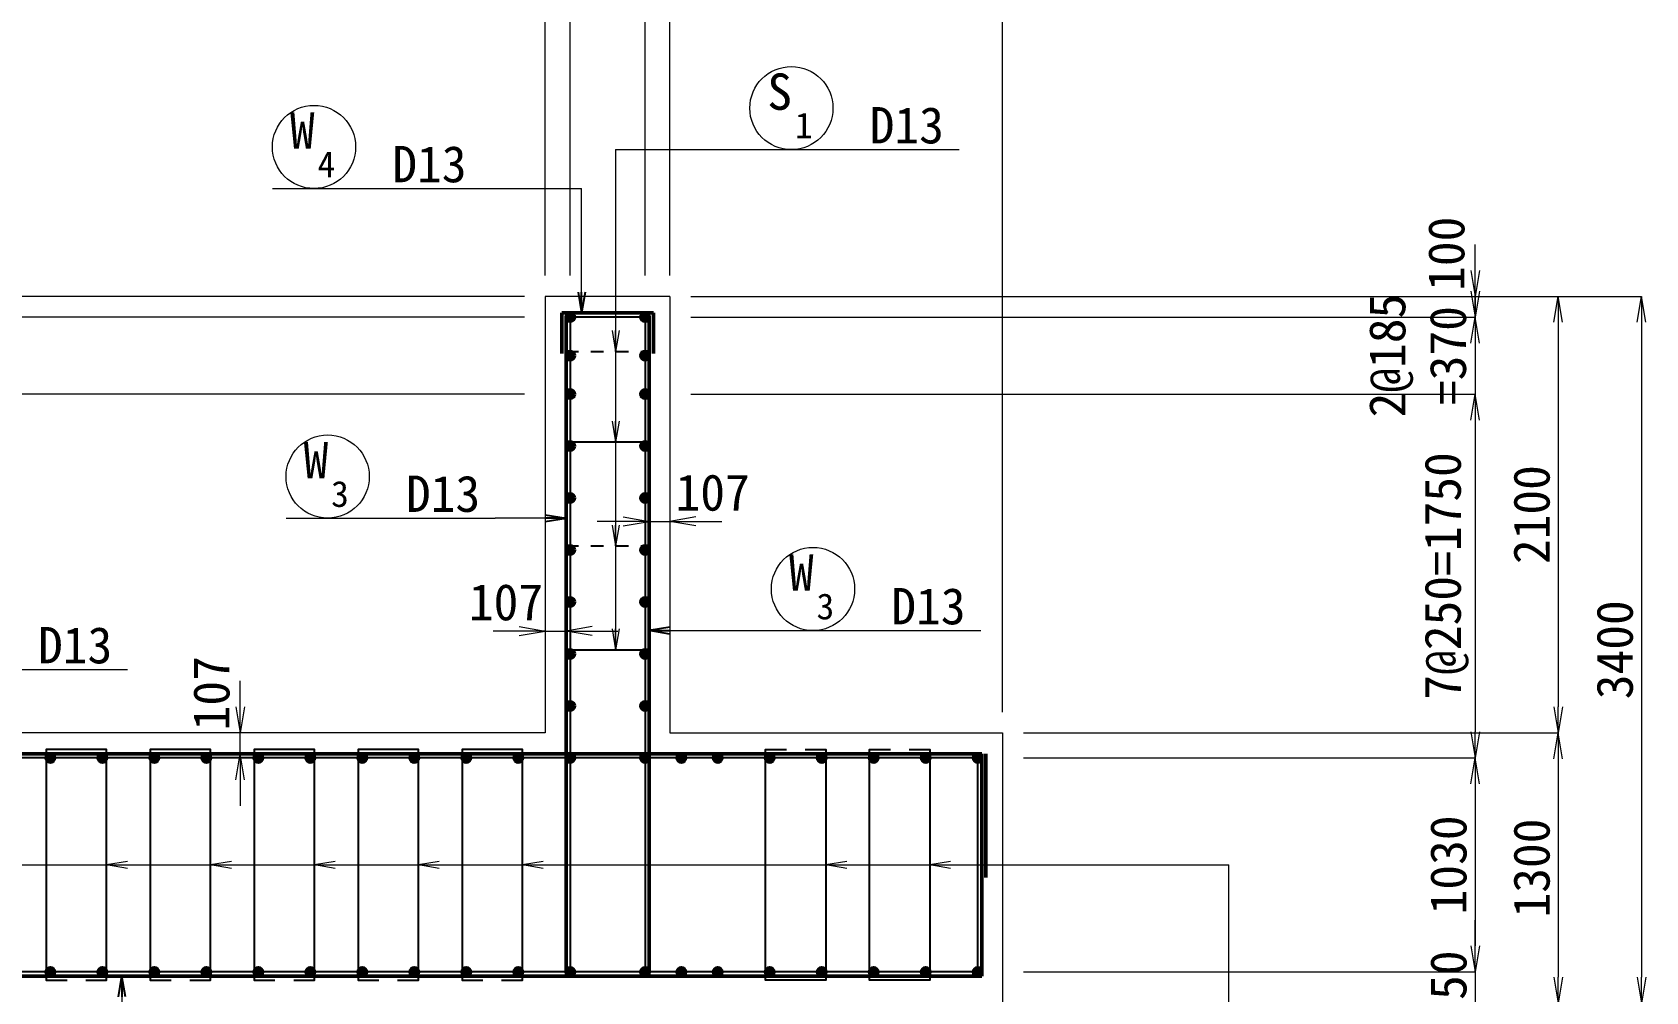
# Model space of a CAD drawing. Header units: millimetres. Extents: x 169470 to 758170, y -17820 to 11880.
# Drawn here: x 441217 to 448978, y 981 to 5596 of the extents above; entities that cross this region are included whole.
import ezdxf
from ezdxf.enums import TextEntityAlignment as Align

# ---------------------------------------------------------------- set-up
doc = ezdxf.new("R2010")
doc.units = ezdxf.units.MM
doc.header["$LTSCALE"] = 50
doc.header["$PDSIZE"] = 300
doc.linetypes.add('SXF_跳び破線', pattern=[12, 6, -6])
doc.layers.get('Defpoints').update_dxf_attribs({"color": 151})
for name, color, linetype, lineweight in [('D-BGD', 7, 'Continuous', 13), ('D-STR', 1, 'Continuous', 50), ('D-STR-DIM', 7, 'Continuous', 13), ('D-STR-HTXT', 7, 'Continuous', 13), ('D-STR-STR2', 6, 'Continuous', 25), ('D-STR-STR2 @ 1', 6, 'Continuous', 25), ('D-STR-STR3', 4, 'Continuous', 25), ('D-STR-TXT', 7, 'Continuous', 13)]:
    doc.layers.add(name, color=color, linetype=linetype, lineweight=lineweight)
doc.styles.add('MS ゴシック', font='MS Gothic.ttf')
doc.styles.add('YOKO_GOTHIC', font='MS Gothic.ttf')
doc.dimstyles.new('DIM-50', dxfattribs={"dimscale": 50, "dimtxt": 3.5, "dimasz": 2.5, "dimexe": 0, "dimexo": 2, "dimgap": 0.8, "dimtad": 1, "dimdec": 0, "dimzin": 1, "dimdsep": 46, "dimtxsty": 'MS ゴシック', "dimblk": 'OPEN', "dimcen": 0.1, "dimclrd": 256, "dimclre": 256, "dimclrt": 256, "dimaunit": 1, "dimadec": 3, "dimazin": 0, "dimtfac": 1, "dimtdec": 0, "dimtix": 1, "dimtmove": 2, "dimatfit": 3, "dimldrblk": 'OPEN', "dimfxl": 1, "dimlwd": -1, "dimlwe": -1, "dimarcsym": 2})
doc.dimstyles.new('S50', dxfattribs={"dimscale": 50, "dimtxt": 3.5, "dimasz": 2, "dimexe": 1, "dimexo": 1, "dimgap": 1, "dimtad": 1, "dimdec": 0, "dimzin": 1, "dimdsep": 46, "dimtxsty": 'YOKO_GOTHIC', "dimblk": 'OPEN', "dimcen": 0, "dimclrd": 256, "dimclre": 256, "dimclrt": 256, "dimaunit": 1, "dimadec": 3, "dimazin": 0, "dimtfac": 1, "dimtdec": 0, "dimtix": 1, "dimtmove": 2, "dimatfit": 3, "dimldrblk": 'OPEN', "dimfxl": 1, "dimlwd": -1, "dimlwe": -1, "dimarcsym": 0})

# ---------------------------------------------------------------- blocks, each defined once
blk = doc.blocks.new('a')
at = {"layer": 'D-STR-STR2', "lineweight": 50}
for radius in [20, 10]:
    blk.add_circle((0, 0), radius, dxfattribs=at)
blk = doc.blocks.new('_Open')
at = {"color": 0, "linetype": 'ByBlock', "lineweight": -2}
for p, q in [((-1, 0.167), (0, 0)), ((-1, -0.167), (0, 0)), ((0, 0), (-1, 0))]:
    blk.add_line(p, q, dxfattribs=at)
blk = doc.blocks.new('*D1787')
at = {"layer": 'D-STR-DIM', "transparency": 16777216}
for p, q in [((448157.5, 4450.8), (448157.5, 4575.8)), ((444384.6, 4325.8), (448157.5, 4325.8)), ((448157.5, 4325.8), (448157.5, 4225.8)), ((444384.6, 4225.8), (448157.5, 4225.8)), ((448157.5, 4100.8), (448157.5, 3975.8))]:
    blk.add_line(p, q, dxfattribs=at)
at = {"layer": 'Defpoints', "color": 0, "transparency": 16777216}
for p in [(444284.6, 4325.8), (444284.6, 4225.8), (448157.5, 4225.8)]:
    blk.add_point(p, dxfattribs=at)
at = {"layer": 'D-STR-DIM', "transparency": 16777216, "xscale": 125, "yscale": 125, "zscale": 125}
for p, rotation in [((448157.5, 4325.8), 270), ((448157.5, 4225.8), 90)]:
    blk.add_blockref('_Open', p, dxfattribs=dict(at, rotation=rotation))
at = {"layer": 'D-STR-DIM', "transparency": 16777216, "insert": (448020, 4530.6), "char_height": 175, "attachment_point": 5, "rotation": 90, "style": 'YOKO_GOTHIC'}
blk.add_mtext('100', dxfattribs=at)
blk = doc.blocks.new('*D216')
at = {"layer": 'D-STR-DIM', "transparency": 16777216}
for p, q in [((448157.5, 4350.8), (448157.5, 4475.8)), ((444384.6, 4225.8), (448157.5, 4225.8)), ((448157.5, 4225.8), (448157.5, 3855.8)), ((444384.6, 3855.8), (448157.5, 3855.8)), ((448157.5, 3730.8), (448157.5, 3605.8))]:
    blk.add_line(p, q, dxfattribs=at)
at = {"layer": 'Defpoints', "color": 0, "transparency": 16777216}
for p in [(444284.6, 4225.8), (444284.6, 3855.8), (448157.5, 3855.8)]:
    blk.add_point(p, dxfattribs=at)
at = {"layer": 'D-STR-DIM', "transparency": 16777216, "xscale": 125, "yscale": 125, "zscale": 125}
for p, rotation in [((448157.5, 4225.8), 270), ((448157.5, 3855.8), 90)]:
    blk.add_blockref('_Open', p, dxfattribs=dict(at, rotation=rotation))
at = {"layer": 'D-STR-DIM', "transparency": 16777216, "insert": (447881.9, 4040.8), "char_height": 175, "attachment_point": 5, "rotation": 90, "style": 'YOKO_GOTHIC'}
blk.add_mtext('2@185\\P=370', dxfattribs=at)
blk = doc.blocks.new('*D217')
at = {"layer": 'D-STR-DIM', "transparency": 16777216}
for p, q in [((444384.6, 3855.8), (448157.5, 3855.8)), ((448157.5, 3730.8), (448157.5, 2230.8)), ((445984.6, 2105.8), (448157.5, 2105.8))]:
    blk.add_line(p, q, dxfattribs=at)
at = {"layer": 'Defpoints', "color": 0, "transparency": 16777216}
for p in [(444284.6, 3855.8), (445884.6, 2105.8), (448157.5, 2105.8)]:
    blk.add_point(p, dxfattribs=at)
at = {"layer": 'D-STR-DIM', "transparency": 16777216, "xscale": 125, "yscale": 125, "zscale": 125}
for p, rotation in [((448157.5, 3855.8), 90), ((448157.5, 2105.8), 270)]:
    blk.add_blockref('_Open', p, dxfattribs=dict(at, rotation=rotation))
at = {"layer": 'D-STR-DIM', "transparency": 16777216, "insert": (448020.6, 2980.8), "char_height": 175, "attachment_point": 5, "rotation": 90, "style": 'YOKO_GOTHIC'}
blk.add_mtext('7@250=1750', dxfattribs=at)
blk = doc.blocks.new('*D218')
at = {"layer": 'D-STR-DIM', "transparency": 16777216}
for p, q in [((445984.6, 2105.8), (448157.5, 2105.8)), ((448157.5, 1980.8), (448157.5, 1200.8)), ((445984.6, 1075.8), (448157.5, 1075.8))]:
    blk.add_line(p, q, dxfattribs=at)
at = {"layer": 'Defpoints', "color": 0, "transparency": 16777216}
for p in [(445884.6, 2105.8), (445884.6, 1075.8), (448157.5, 1075.8)]:
    blk.add_point(p, dxfattribs=at)
at = {"layer": 'D-STR-DIM', "transparency": 16777216, "xscale": 125, "yscale": 125, "zscale": 125}
for p, rotation in [((448157.5, 2105.8), 90), ((448157.5, 1075.8), 270)]:
    blk.add_blockref('_Open', p, dxfattribs=dict(at, rotation=rotation))
at = {"layer": 'D-STR-DIM', "transparency": 16777216, "insert": (448030, 1590.8), "char_height": 175, "attachment_point": 5, "rotation": 90, "style": 'YOKO_GOTHIC'}
blk.add_mtext('1030', dxfattribs=at)
blk = doc.blocks.new('*D1788')
at = {"layer": 'D-STR-DIM', "transparency": 16777216}
for p, q in [((448157.5, 1200.8), (448157.5, 1325.8)), ((445984.6, 1075.8), (448157.5, 1075.8)), ((448157.5, 1075.8), (448157.5, 925.8)), ((445984.6, 925.8), (448157.5, 925.8)), ((448157.5, 800.8), (448157.5, 675.8))]:
    blk.add_line(p, q, dxfattribs=at)
at = {"layer": 'Defpoints', "color": 0, "transparency": 16777216}
for p in [(445884.6, 1075.8), (445884.6, 925.8), (448157.5, 925.8)]:
    blk.add_point(p, dxfattribs=at)
at = {"layer": 'D-STR-DIM', "transparency": 16777216, "xscale": 125, "yscale": 125, "zscale": 125}
for p, rotation in [((448157.5, 1075.8), 270), ((448157.5, 925.8), 90)]:
    blk.add_blockref('_Open', p, dxfattribs=dict(at, rotation=rotation))
at = {"layer": 'D-STR-DIM', "transparency": 16777216, "insert": (448030, 1000.8), "char_height": 175, "attachment_point": 5, "rotation": 90, "style": 'YOKO_GOTHIC'}
blk.add_mtext('150', dxfattribs=at)
blk = doc.blocks.new('*D1789')
at = {"layer": 'D-STR-DIM', "transparency": 16777216}
for p, q in [((444384.6, 4325.8), (448557.5, 4325.8)), ((448557.5, 4200.8), (448557.5, 2350.8)), ((445984.6, 2225.8), (448557.5, 2225.8))]:
    blk.add_line(p, q, dxfattribs=at)
at = {"layer": 'Defpoints', "color": 0, "transparency": 16777216}
for p in [(444284.6, 4325.8), (445884.6, 2225.8), (448557.5, 2225.8)]:
    blk.add_point(p, dxfattribs=at)
at = {"layer": 'D-STR-DIM', "transparency": 16777216, "xscale": 125, "yscale": 125, "zscale": 125}
for p, rotation in [((448557.5, 4325.8), 90), ((448557.5, 2225.8), 270)]:
    blk.add_blockref('_Open', p, dxfattribs=dict(at, rotation=rotation))
at = {"layer": 'D-STR-DIM', "transparency": 16777216, "insert": (448430, 3275.8), "char_height": 175, "attachment_point": 5, "rotation": 90, "style": 'YOKO_GOTHIC'}
blk.add_mtext('2100', dxfattribs=at)
blk = doc.blocks.new('*D1790')
at = {"layer": 'D-STR-DIM', "transparency": 16777216}
for p, q in [((445984.6, 2225.8), (448557.5, 2225.8)), ((448557.5, 2100.8), (448557.5, 1050.8)), ((445984.6, 925.8), (448557.5, 925.8))]:
    blk.add_line(p, q, dxfattribs=at)
at = {"layer": 'Defpoints', "color": 0, "transparency": 16777216}
for p in [(445884.6, 2225.8), (445884.6, 925.8), (448557.5, 925.8)]:
    blk.add_point(p, dxfattribs=at)
at = {"layer": 'D-STR-DIM', "transparency": 16777216, "xscale": 125, "yscale": 125, "zscale": 125}
for p, rotation in [((448557.5, 2225.8), 90), ((448557.5, 925.8), 270)]:
    blk.add_blockref('_Open', p, dxfattribs=dict(at, rotation=rotation))
at = {"layer": 'D-STR-DIM', "transparency": 16777216, "insert": (448430, 1575.8), "char_height": 175, "attachment_point": 5, "rotation": 90, "style": 'YOKO_GOTHIC'}
blk.add_mtext('1300', dxfattribs=at)
blk = doc.blocks.new('*D219')
at = {"layer": 'D-STR-DIM', "transparency": 16777216}
for p, q in [((444384.6, 4325.8), (448957.5, 4325.8)), ((448957.5, 4200.8), (448957.5, 1050.8)), ((445984.6, 925.8), (448957.5, 925.8))]:
    blk.add_line(p, q, dxfattribs=at)
at = {"layer": 'Defpoints', "color": 0, "transparency": 16777216}
for p in [(444284.6, 4325.8), (445884.6, 925.8), (448957.5, 925.8)]:
    blk.add_point(p, dxfattribs=at)
at = {"layer": 'D-STR-DIM', "transparency": 16777216, "xscale": 125, "yscale": 125, "zscale": 125}
for p, rotation in [((448957.5, 4325.8), 90), ((448957.5, 925.8), 270)]:
    blk.add_blockref('_Open', p, dxfattribs=dict(at, rotation=rotation))
at = {"layer": 'D-STR-DIM', "transparency": 16777216, "insert": (448830, 2625.8), "char_height": 175, "attachment_point": 5, "rotation": 90, "style": 'YOKO_GOTHIC'}
blk.add_mtext('3400', dxfattribs=at)
blk = doc.blocks.new('*D1791')
at = {"layer": 'D-STR-DIM', "transparency": 16777216}
for p, q in [((438984.4, 2325.8), (438984.4, 7329.1)), ((439109.4, 7329.1), (445759.6, 7329.1)), ((445884.6, 2325.8), (445884.6, 7329.1))]:
    blk.add_line(p, q, dxfattribs=at)
at = {"layer": 'Defpoints', "color": 0, "transparency": 16777216}
for p in [(445884.6, 7329.1), (438984.4, 2225.8), (445884.6, 2225.8)]:
    blk.add_point(p, dxfattribs=at)
at = {"layer": 'D-STR-DIM', "transparency": 16777216, "xscale": 125, "yscale": 125, "zscale": 125, "rotation": 180}
blk.add_blockref('_Open', (438984.4, 7329.1), dxfattribs=at)
at = {"layer": 'D-STR-DIM', "transparency": 16777216, "xscale": 125, "yscale": 125, "zscale": 125}
blk.add_blockref('_Open', (445884.6, 7329.1), dxfattribs=at)
at = {"layer": 'D-STR-DIM', "transparency": 16777216, "insert": (442434.5, 7456.6), "char_height": 175, "attachment_point": 5, "style": 'YOKO_GOTHIC'}
blk.add_mtext('6900', dxfattribs=at)
blk = doc.blocks.new('*D1792')
at = {"layer": 'D-STR-DIM', "transparency": 16777216}
for p, q in [((438984.4, 2325.8), (438984.4, 6929.1)), ((439109.4, 6929.1), (443559.6, 6929.1)), ((443684.6, 4425.8), (443684.6, 6929.1))]:
    blk.add_line(p, q, dxfattribs=at)
at = {"layer": 'Defpoints', "color": 0, "transparency": 16777216}
for p in [(443684.6, 6929.1), (443684.6, 4325.8), (438984.4, 2225.8)]:
    blk.add_point(p, dxfattribs=at)
at = {"layer": 'D-STR-DIM', "transparency": 16777216, "xscale": 125, "yscale": 125, "zscale": 125, "rotation": 180}
blk.add_blockref('_Open', (438984.4, 6929.1), dxfattribs=at)
at = {"layer": 'D-STR-DIM', "transparency": 16777216, "xscale": 125, "yscale": 125, "zscale": 125}
blk.add_blockref('_Open', (443684.6, 6929.1), dxfattribs=at)
at = {"layer": 'D-STR-DIM', "transparency": 16777216, "insert": (441334.5, 7056.6), "char_height": 175, "attachment_point": 5, "style": 'YOKO_GOTHIC'}
blk.add_mtext('4700', dxfattribs=at)
blk = doc.blocks.new('*D1793')
at = {"layer": 'D-STR-DIM', "transparency": 16777216}
for p, q in [((443684.6, 4425.8), (443684.6, 6929.1)), ((443809.6, 6929.1), (444159.6, 6929.1)), ((444284.6, 4425.8), (444284.6, 6929.1))]:
    blk.add_line(p, q, dxfattribs=at)
at = {"layer": 'Defpoints', "color": 0, "transparency": 16777216}
for p in [(444284.6, 6929.1), (443684.6, 4325.8), (444284.6, 4325.8)]:
    blk.add_point(p, dxfattribs=at)
at = {"layer": 'D-STR-DIM', "transparency": 16777216, "xscale": 125, "yscale": 125, "zscale": 125, "rotation": 180}
blk.add_blockref('_Open', (443684.6, 6929.1), dxfattribs=at)
at = {"layer": 'D-STR-DIM', "transparency": 16777216, "xscale": 125, "yscale": 125, "zscale": 125}
blk.add_blockref('_Open', (444284.6, 6929.1), dxfattribs=at)
at = {"layer": 'D-STR-DIM', "transparency": 16777216, "insert": (443984.6, 7056.6), "char_height": 175, "attachment_point": 5, "style": 'YOKO_GOTHIC'}
blk.add_mtext('600', dxfattribs=at)
blk = doc.blocks.new('*D220')
at = {"layer": 'D-STR-DIM', "transparency": 16777216}
for p, q in [((444284.6, 4425.8), (444284.6, 6929.1)), ((444409.6, 6929.1), (445759.6, 6929.1)), ((445884.6, 2325.8), (445884.6, 6929.1))]:
    blk.add_line(p, q, dxfattribs=at)
at = {"layer": 'Defpoints', "color": 0, "transparency": 16777216}
for p in [(445884.6, 6929.1), (444284.6, 4325.8), (445884.6, 2225.8)]:
    blk.add_point(p, dxfattribs=at)
at = {"layer": 'D-STR-DIM', "transparency": 16777216, "xscale": 125, "yscale": 125, "zscale": 125, "rotation": 180}
blk.add_blockref('_Open', (444284.6, 6929.1), dxfattribs=at)
at = {"layer": 'D-STR-DIM', "transparency": 16777216, "xscale": 125, "yscale": 125, "zscale": 125}
blk.add_blockref('_Open', (445884.6, 6929.1), dxfattribs=at)
at = {"layer": 'D-STR-DIM', "transparency": 16777216, "insert": (445084.6, 7056.6), "char_height": 175, "attachment_point": 5, "style": 'YOKO_GOTHIC'}
blk.add_mtext('1600', dxfattribs=at)
blk = doc.blocks.new('*D221')
at = {"layer": 'D-STR-DIM', "transparency": 16777216}
for p, q in [((443559.6, 6529.1), (443434.6, 6529.1)), ((443684.6, 4425.8), (443684.6, 6529.1)), ((443684.6, 6529.1), (443804.6, 6529.1)), ((443804.6, 4425.8), (443804.6, 6529.1)), ((443929.6, 6529.1), (444054.6, 6529.1))]:
    blk.add_line(p, q, dxfattribs=at)
at = {"layer": 'Defpoints', "color": 0, "transparency": 16777216}
for p in [(443804.6, 6529.1), (443684.6, 4325.8), (443804.6, 4325.8)]:
    blk.add_point(p, dxfattribs=at)
at = {"layer": 'D-STR-DIM', "transparency": 16777216, "xscale": 125, "yscale": 125, "zscale": 125}
blk.add_blockref('_Open', (443684.6, 6529.1), dxfattribs=at)
at = {"layer": 'D-STR-DIM', "transparency": 16777216, "xscale": 125, "yscale": 125, "zscale": 125, "rotation": 180}
blk.add_blockref('_Open', (443804.6, 6529.1), dxfattribs=at)
at = {"layer": 'D-STR-DIM', "transparency": 16777216, "insert": (443514.2, 6666.6), "char_height": 175, "attachment_point": 5, "style": 'YOKO_GOTHIC'}
blk.add_mtext('120', dxfattribs=at)
blk = doc.blocks.new('*D222')
at = {"layer": 'D-STR-DIM', "transparency": 16777216}
for p, q in [((443679.6, 6529.1), (443554.6, 6529.1)), ((443804.6, 4425.8), (443804.6, 6529.1)), ((443804.6, 6529.1), (444164.6, 6529.1)), ((444164.6, 4425.8), (444164.6, 6529.1)), ((444289.6, 6529.1), (444414.6, 6529.1))]:
    blk.add_line(p, q, dxfattribs=at)
at = {"layer": 'Defpoints', "color": 0, "transparency": 16777216}
for p in [(444164.6, 6529.1), (443804.6, 4325.8), (444164.6, 4325.8)]:
    blk.add_point(p, dxfattribs=at)
at = {"layer": 'D-STR-DIM', "transparency": 16777216, "xscale": 125, "yscale": 125, "zscale": 125}
blk.add_blockref('_Open', (443804.6, 6529.1), dxfattribs=at)
at = {"layer": 'D-STR-DIM', "transparency": 16777216, "xscale": 125, "yscale": 125, "zscale": 125, "rotation": 180}
blk.add_blockref('_Open', (444164.6, 6529.1), dxfattribs=at)
at = {"layer": 'D-STR-DIM', "transparency": 16777216, "insert": (443984.6, 6656.6), "char_height": 175, "attachment_point": 5, "style": 'YOKO_GOTHIC'}
blk.add_mtext('360', dxfattribs=at)
blk = doc.blocks.new('*D223')
at = {"layer": 'D-STR-DIM', "transparency": 16777216}
for p, q in [((444039.6, 6529.1), (443914.6, 6529.1)), ((444164.6, 4425.8), (444164.6, 6529.1)), ((444164.6, 6529.1), (444284.6, 6529.1)), ((444284.6, 4425.8), (444284.6, 6529.1)), ((444409.6, 6529.1), (444534.6, 6529.1))]:
    blk.add_line(p, q, dxfattribs=at)
at = {"layer": 'Defpoints', "color": 0, "transparency": 16777216}
for p in [(444284.6, 6529.1), (444164.6, 4325.8), (444284.6, 4325.8)]:
    blk.add_point(p, dxfattribs=at)
at = {"layer": 'D-STR-DIM', "transparency": 16777216, "xscale": 125, "yscale": 125, "zscale": 125}
blk.add_blockref('_Open', (444164.6, 6529.1), dxfattribs=at)
at = {"layer": 'D-STR-DIM', "transparency": 16777216, "xscale": 125, "yscale": 125, "zscale": 125, "rotation": 180}
blk.add_blockref('_Open', (444284.6, 6529.1), dxfattribs=at)
at = {"layer": 'D-STR-DIM', "transparency": 16777216, "insert": (444488.5, 6666.6), "char_height": 175, "attachment_point": 5, "style": 'YOKO_GOTHIC'}
blk.add_mtext('120', dxfattribs=at)
blk = doc.blocks.new('*D224')
at = {"layer": 'D-STR-DIM', "transparency": 16777216}
for p, q in [((437695.8, 4450.8), (437695.8, 4575.8)), ((443584.6, 4325.8), (437695.8, 4325.8)), ((437695.8, 4325.8), (437695.8, 4225.8)), ((443584.6, 4225.8), (437695.8, 4225.8)), ((437695.8, 4100.8), (437695.8, 3975.8))]:
    blk.add_line(p, q, dxfattribs=at)
at = {"layer": 'Defpoints', "color": 0, "transparency": 16777216}
for p in [(443684.6, 4325.8), (437695.8, 4225.8), (443684.6, 4225.8)]:
    blk.add_point(p, dxfattribs=at)
at = {"layer": 'D-STR-DIM', "transparency": 16777216, "xscale": 125, "yscale": 125, "zscale": 125}
for p, rotation in [((437695.8, 4325.8), 270), ((437695.8, 4225.8), 90)]:
    blk.add_blockref('_Open', p, dxfattribs=dict(at, rotation=rotation))
at = {"layer": 'D-STR-DIM', "transparency": 16777216, "insert": (437558.3, 4536.2), "char_height": 175, "attachment_point": 5, "rotation": 90, "style": 'YOKO_GOTHIC'}
blk.add_mtext('100', dxfattribs=at)
blk = doc.blocks.new('*D225')
at = {"layer": 'D-STR-DIM', "transparency": 16777216}
for p, q in [((443584.6, 4225.8), (437695.8, 4225.8)), ((437695.8, 4100.8), (437695.8, 3980.8)), ((443584.6, 3855.8), (437695.8, 3855.8))]:
    blk.add_line(p, q, dxfattribs=at)
at = {"layer": 'Defpoints', "color": 0, "transparency": 16777216}
for p in [(443684.6, 4225.8), (437695.8, 3855.8), (443684.6, 3855.8)]:
    blk.add_point(p, dxfattribs=at)
at = {"layer": 'D-STR-DIM', "transparency": 16777216, "xscale": 125, "yscale": 125, "zscale": 125}
for p, rotation in [((437695.8, 4225.8), 90), ((437695.8, 3855.8), 270)]:
    blk.add_blockref('_Open', p, dxfattribs=dict(at, rotation=rotation))
at = {"layer": 'D-STR-DIM', "transparency": 16777216, "insert": (437695.8, 4040.8), "char_height": 175, "attachment_point": 5, "rotation": 90, "style": 'YOKO_GOTHIC'}
blk.add_mtext('2@185\\P=370', dxfattribs=at)
blk = doc.blocks.new('*D226')
at = {"layer": 'D-STR-DIM', "transparency": 16777216}
for p, q in [((443584.6, 3855.8), (437695.8, 3855.8)), ((437695.8, 3730.8), (437695.8, 2230.8)), ((438884.4, 2105.8), (437695.8, 2105.8))]:
    blk.add_line(p, q, dxfattribs=at)
at = {"layer": 'Defpoints', "color": 0, "transparency": 16777216}
for p in [(443684.6, 3855.8), (437695.8, 2105.8), (438984.4, 2105.8)]:
    blk.add_point(p, dxfattribs=at)
at = {"layer": 'D-STR-DIM', "transparency": 16777216, "xscale": 125, "yscale": 125, "zscale": 125}
for p, rotation in [((437695.8, 3855.8), 90), ((437695.8, 2105.8), 270)]:
    blk.add_blockref('_Open', p, dxfattribs=dict(at, rotation=rotation))
at = {"layer": 'D-STR-DIM', "transparency": 16777216, "insert": (437559, 2980.8), "char_height": 175, "attachment_point": 5, "rotation": 90, "style": 'YOKO_GOTHIC'}
blk.add_mtext('7@250=1750', dxfattribs=at)
blk = doc.blocks.new('*D229')
at = {"layer": 'D-STR-DIM', "transparency": 16777216}
for p, q in [((443584.6, 4325.8), (437295.8, 4325.8)), ((437295.8, 4200.8), (437295.8, 2350.8)), ((438884.4, 2225.8), (437295.8, 2225.8))]:
    blk.add_line(p, q, dxfattribs=at)
at = {"layer": 'Defpoints', "color": 0, "transparency": 16777216}
for p in [(443684.6, 4325.8), (437295.8, 2225.8), (438984.4, 2225.8)]:
    blk.add_point(p, dxfattribs=at)
at = {"layer": 'D-STR-DIM', "transparency": 16777216, "xscale": 125, "yscale": 125, "zscale": 125}
for p, rotation in [((437295.8, 4325.8), 90), ((437295.8, 2225.8), 270)]:
    blk.add_blockref('_Open', p, dxfattribs=dict(at, rotation=rotation))
at = {"layer": 'D-STR-DIM', "transparency": 16777216, "insert": (437168.3, 3275.8), "char_height": 175, "attachment_point": 5, "rotation": 90, "style": 'YOKO_GOTHIC'}
blk.add_mtext('2100', dxfattribs=at)
blk = doc.blocks.new('*D231')
at = {"layer": 'D-STR-DIM', "transparency": 16777216}
for p, q in [((443584.6, 4325.8), (436895.8, 4325.8)), ((436895.8, 4200.8), (436895.8, 1050.8)), ((438884.4, 925.8), (436895.8, 925.8))]:
    blk.add_line(p, q, dxfattribs=at)
at = {"layer": 'Defpoints', "color": 0, "transparency": 16777216}
for p in [(443684.6, 4325.8), (436895.8, 925.8), (438984.4, 925.8)]:
    blk.add_point(p, dxfattribs=at)
at = {"layer": 'D-STR-DIM', "transparency": 16777216, "xscale": 125, "yscale": 125, "zscale": 125}
for p, rotation in [((436895.8, 4325.8), 90), ((436895.8, 925.8), 270)]:
    blk.add_blockref('_Open', p, dxfattribs=dict(at, rotation=rotation))
at = {"layer": 'D-STR-DIM', "transparency": 16777216, "insert": (436768.3, 2625.8), "char_height": 175, "attachment_point": 5, "rotation": 90, "style": 'YOKO_GOTHIC'}
blk.add_mtext('3400', dxfattribs=at)
blk = doc.blocks.new('*D1795')
at = {"layer": 'D-STR-DIM', "transparency": 16777216}
for p, q in [((442217.2, 2350.8), (442217.2, 2475.8)), ((442317.2, 2225.8), (442217.2, 2225.8)), ((442217.2, 2125.8), (442217.2, 2225.8)), ((442317.2, 2125.8), (442217.2, 2125.8)), ((442217.2, 2000.8), (442217.2, 1875.8))]:
    blk.add_line(p, q, dxfattribs=at)
at = {"layer": 'Defpoints', "color": 0, "transparency": 16777216}
for p in [(442217.2, 2225.8), (442217.2, 2225.8), (442217.2, 2125.8)]:
    blk.add_point(p, dxfattribs=at)
at = {"layer": 'D-STR-DIM', "transparency": 16777216, "xscale": 125, "yscale": 125, "zscale": 125}
for p, rotation in [((442217.2, 2225.8), 270), ((442217.2, 2125.8), 90)]:
    blk.add_blockref('_Open', p, dxfattribs=dict(at, rotation=rotation))
at = {"layer": 'D-STR-DIM', "transparency": 16777216, "insert": (442079.7, 2416.5), "char_height": 175, "attachment_point": 5, "rotation": 90, "style": 'YOKO_GOTHIC'}
blk.add_mtext('107', dxfattribs=at)
blk = doc.blocks.new('*D1796')
at = {"layer": 'D-STR-DIM', "transparency": 16777216}
for p, q in [((443684.6, 2816), (443684.6, 2716)), ((443784.6, 2816), (443784.6, 2716)), ((443559.6, 2716), (443434.6, 2716)), ((443684.6, 2716), (443784.6, 2716)), ((443909.6, 2716), (444034.6, 2716))]:
    blk.add_line(p, q, dxfattribs=at)
at = {"layer": 'Defpoints', "color": 0, "transparency": 16777216}
for p in [(443684.6, 2716), (443784.6, 2716), (443784.6, 2716)]:
    blk.add_point(p, dxfattribs=at)
at = {"layer": 'D-STR-DIM', "transparency": 16777216, "xscale": 125, "yscale": 125, "zscale": 125}
blk.add_blockref('_Open', (443684.6, 2716), dxfattribs=at)
at = {"layer": 'D-STR-DIM', "transparency": 16777216, "xscale": 125, "yscale": 125, "zscale": 125, "rotation": 180}
blk.add_blockref('_Open', (443784.6, 2716), dxfattribs=at)
at = {"layer": 'D-STR-DIM', "transparency": 16777216, "insert": (443495.7, 2853.5), "char_height": 175, "attachment_point": 5, "style": 'YOKO_GOTHIC'}
blk.add_mtext('107', dxfattribs=at)
blk = doc.blocks.new('*D1797')
at = {"layer": 'D-STR-DIM', "transparency": 16777216}
for p, q in [((444184.6, 3343.5), (444184.6, 3243.5)), ((444284.6, 3343.5), (444284.6, 3243.5)), ((444059.6, 3243.5), (443934.6, 3243.5)), ((444184.6, 3243.5), (444284.6, 3243.5)), ((444409.6, 3243.5), (444534.6, 3243.5))]:
    blk.add_line(p, q, dxfattribs=at)
at = {"layer": 'Defpoints', "color": 0, "transparency": 16777216}
for p in [(444184.6, 3243.5), (444284.6, 3243.5), (444284.6, 3243.5)]:
    blk.add_point(p, dxfattribs=at)
at = {"layer": 'D-STR-DIM', "transparency": 16777216, "xscale": 125, "yscale": 125, "zscale": 125}
blk.add_blockref('_Open', (444184.6, 3243.5), dxfattribs=at)
at = {"layer": 'D-STR-DIM', "transparency": 16777216, "xscale": 125, "yscale": 125, "zscale": 125, "rotation": 180}
blk.add_blockref('_Open', (444284.6, 3243.5), dxfattribs=at)
at = {"layer": 'D-STR-DIM', "transparency": 16777216, "insert": (444489.9, 3381), "char_height": 175, "attachment_point": 5, "style": 'YOKO_GOTHIC'}
blk.add_mtext('107', dxfattribs=at)

msp = doc.modelspace()

# ---------------------------------------------------------------- linework, layer by layer
at = {"layer": 'D-BGD'}
for p, q in [((443684.65, 4325.79), (443684.65, 2225.79)), ((444284.65, 4325.79), (443684.65, 4325.79)), ((444284.65, 4325.79), (444284.65, 2225.79)), ((443684.65, 2225.79), (438984.35, 2225.79)), ((444284.65, 2225.79), (445884.65, 2225.79)), ((445884.65, 2225.79), (445884.65, 925.79))]:
    msp.add_line(p, q, dxfattribs=at)
at = {"layer": 'D-STR'}
for p, q in [((443764.65, 4245.79), (443764.65, 4050.79)), ((443764.65, 4245.79), (444204.65, 4245.79)), ((443784.65, 4225.79), (443784.65, 1075.79)), ((444184.65, 4225.79), (444184.65, 1075.79)), ((444204.65, 4245.79), (444204.65, 4050.79)), ((439084.35, 2125.79), (445784.65, 2125.79)), ((445784.65, 2125.79), (445784.65, 1055.79)), ((445804.65, 2125.79), (445804.65, 1530.79)), ((439084.35, 1055.79), (445784.65, 1055.79))]:
    msp.add_line(p, q, dxfattribs=at)
at = {"layer": 'D-STR-HTXT'}
for p, q in [((444023.13, 5031.36), (444023.13, 2625.79)), ((444023.13, 5031.36), (445675.28, 5031.36)), ((442372.41, 4844.44), (443859.81, 4844.44)), ((442437.93, 3258.86), (443444.49, 3258.86)), ((444772.77, 2718.06), (445779.34, 2718.06)), ((440668.25, 2530.34), (441674.81, 2530.34)), ((439574.65, 1590.79), (446973.04, 1590.79)), ((446973.04, 396.35), (446973.04, 1590.79))]:
    msp.add_line(p, q, dxfattribs=at)
for centre in [(444868.72, 5231.36), (442572.41, 5044.44), (442637.93, 3458.86), (444972.77, 2918.06)]:
    msp.add_circle(centre, 200, dxfattribs=at)
at = {"layer": 'D-STR-STR3', "linetype": 'SXF_跳び破線', "ltscale": 0.2}
for p, q in [((443784.65, 4060.79), (444184.65, 4060.79)), ((443784.65, 3125.79), (444184.65, 3125.79))]:
    msp.add_line(p, q, dxfattribs=at)
at = {"layer": 'D-STR-STR3'}
for p, q in [((443784.65, 3625.79), (444184.65, 3625.79)), ((443784.65, 2625.79), (444184.65, 2625.79))]:
    msp.add_line(p, q, dxfattribs=at)
for points in [[(441474.65, 1035.79), (441574.65, 1035.79), (441574.65, 2145.79), (441284.65, 2145.79), (441284.65, 1035.79), (441384.65, 1035.79)], [(441974.65, 1035.79), (442074.65, 1035.79), (442074.65, 2145.79), (441784.65, 2145.79), (441784.65, 1035.79), (441884.65, 1035.79)], [(442474.65, 1035.79), (442574.65, 1035.79), (442574.65, 2145.79), (442284.65, 2145.79), (442284.65, 1035.79), (442384.65, 1035.79)], [(442974.65, 1035.79), (443074.65, 1035.79), (443074.65, 2145.79), (442784.65, 2145.79), (442784.65, 1035.79), (442884.65, 1035.79)], [(443474.65, 1035.79), (443574.65, 1035.79), (443574.65, 2145.79), (443284.65, 2145.79), (443284.65, 1035.79), (443384.65, 1035.79)], [(444934.65, 2145.79), (445034.65, 2145.79), (445034.65, 1035.79), (444744.65, 1035.79), (444744.65, 2145.79), (444844.65, 2145.79)], [(445434.65, 2145.79), (445534.65, 2145.79), (445534.65, 1035.79), (445244.65, 1035.79), (445244.65, 2145.79), (445344.65, 2145.79)]]:
    msp.add_lwpolyline(points, dxfattribs=at)
at = {"layer": 'Defpoints'}
for p, q in [((443804.65, 4225.79), (443804.65, 1075.79)), ((444164.65, 4225.79), (443804.65, 4225.79)), ((444164.65, 4225.79), (444164.65, 1075.79)), ((445764.65, 2105.79), (439104.35, 2105.79)), ((445764.65, 2105.79), (445764.65, 1075.79)), ((445764.65, 1075.79), (439104.35, 1075.79))]:
    msp.add_line(p, q, dxfattribs=at)

# ---------------------------------------------------------------- block references
at = {"layer": 'D-STR-HTXT', "yscale": 100, "zscale": 100}
for p, xscale, rotation in [((444023.13, 4060.79), -100, 90), ((444023.13, 3625.79), -100, 90), ((444023.13, 3125.79), -100, 90), ((444023.13, 2625.79), -100, 90), ((441574.65, 1590.79), 100, 180), ((442074.65, 1590.79), 100, 180), ((442574.65, 1590.79), 100, 180), ((443074.65, 1590.79), 100, 180), ((443574.65, 1590.79), 100, 180), ((445034.65, 1590.79), 100, 180), ((445534.65, 1590.79), 100, 180)]:
    msp.add_blockref('_Open', p, dxfattribs=dict(at, xscale=xscale, rotation=rotation))
at = {"layer": 'D-STR-STR2 @ 1'}
for p in [(443804.65, 4225.79), (444164.65, 4225.79), (443804.65, 4040.79), (444164.65, 4040.79), (443804.65, 3855.79), (444164.65, 3855.79), (443804.65, 3605.79), (444164.65, 3605.79), (443804.65, 3355.79), (444164.65, 3355.79), (443804.65, 3105.79), (444164.65, 3105.79), (443804.65, 2855.79), (444164.65, 2855.79), (443804.65, 2605.79), (444164.65, 2605.79), (443804.65, 2355.79), (444164.65, 2355.79), (441304.65, 2105.79), (441554.65, 2105.79), (441804.65, 2105.79), (442054.65, 2105.79), (442304.65, 2105.79), (442554.65, 2105.79), (442804.65, 2105.79), (443054.65, 2105.79), (443304.65, 2105.79), (443554.65, 2105.79), (443804.65, 2105.79), (444164.65, 2105.79), (444339.65, 2105.79), (444514.65, 2105.79), (444764.65, 2105.79), (445014.65, 2105.79), (445264.65, 2105.79), (445514.65, 2105.79), (445764.65, 2105.79), (441304.65, 1075.79), (441554.65, 1075.79), (441804.65, 1075.79), (442054.65, 1075.79), (442304.65, 1075.79), (442554.65, 1075.79), (442804.65, 1075.79), (443054.65, 1075.79), (443304.65, 1075.79), (443554.65, 1075.79), (443804.65, 1075.79), (444164.65, 1075.79), (444339.65, 1075.79), (444514.65, 1075.79), (444764.65, 1075.79), (445014.65, 1075.79), (445264.65, 1075.79), (445514.65, 1075.79), (445764.65, 1075.79)]:
    msp.add_blockref('a', p, dxfattribs=at)

# ---------------------------------------------------------------- texts
at = {"layer": 'D-STR-TXT', "style": 'YOKO_GOTHIC'}
for s, height, p in [('S', 175, (444812.45, 5223.04)), ('W', 175, (442516.14, 5036.12)), ('1', 125, (444928.11, 5085.24)), ('4', 125, (442631.8, 4898.32)), ('W', 175, (442581.65, 3450.54)), ('3', 125, (442697.31, 3312.74)), ('W', 175, (444916.5, 2909.74)), ('3', 125, (445032.16, 2771.94))]:
    msp.add_text(s, height=height, dxfattribs=at).set_placement(p, align=Align.CENTER)
for p in [(445245.24, 5061.36), (442948.94, 4874.44), (443014.45, 3288.86), (445349.29, 2748.06), (441244.77, 2560.34)]:
    msp.add_text('D13', height=175, dxfattribs=at).set_placement(p)

# ---------------------------------------------------------------- dimensions: what is measured, and where the dimension line sits
at = {"layer": 'D-STR-DIM'}
for base, p1, p2, picture, middle in [((445884.65, 7329.09), (438984.35, 2225.79), (445884.65, 2225.79), '*D1791', (442434.5, 7456.59)), ((443684.65, 6929.09), (438984.35, 2225.79), (443684.65, 4325.79), '*D1792', (441334.5, 7056.59)), ((444284.65, 6929.09), (443684.65, 4325.79), (444284.65, 4325.79), '*D1793', (443984.65, 7056.59)), ((445884.65, 6929.09), (444284.65, 4325.79), (445884.65, 2225.79), '*D220', (445084.65, 7056.59)), ((444164.65, 6529.09), (443804.65, 4325.79), (444164.65, 4325.79), '*D222', (443984.65, 6656.59))]:
    dim = msp.add_linear_dim(base=base, p1=p1, p2=p2, dimstyle='DIM-50', override={"dimtxsty": 'YOKO_GOTHIC'}, dxfattribs=at)
    dim.commit()
    dim.dimension.update_dxf_attribs({"geometry": picture, "text_midpoint": middle})
for base, p1, p2, picture, middle in [((443804.65, 6529.09), (443684.65, 4325.79), (443804.65, 4325.79), '*D221', (443514.18, 6666.59)), ((444284.65, 6529.09), (444164.65, 4325.79), (444284.65, 4325.79), '*D223', (444488.51, 6666.59))]:
    dim = msp.add_linear_dim(base=base, p1=p1, p2=p2, dimstyle='DIM-50', override={"dimtxsty": 'YOKO_GOTHIC'}, dxfattribs=at)
    dim.commit()
    dim.dimension.update_dxf_attribs({"geometry": picture, "text_midpoint": middle, "dimtype": 160})
for base, p1, p2, picture, middle in [((437695.85, 4225.79), (443684.65, 4325.79), (443684.65, 4225.79), '*D224', (437558.35, 4536.25)), ((448157.47, 4225.79), (444284.65, 4325.79), (444284.65, 4225.79), '*D1787', (448019.97, 4530.65))]:
    dim = msp.add_linear_dim(base=base, p1=p1, p2=p2, angle=90, dimstyle='DIM-50', override={"dimtxsty": 'YOKO_GOTHIC'}, dxfattribs=at)
    dim.commit()
    dim.dimension.update_dxf_attribs({"geometry": picture, "text_midpoint": middle, "dimtype": 160})
for base, p1, p2, text, picture, middle in [((448157.47, 3855.79), (444284.65, 4225.79), (444284.65, 3855.79), '2@185\\P=<>', '*D216', (447881.92, 4040.79)), ((437695.85, 2105.79), (443684.65, 3855.79), (438984.35, 2105.79), '7@250=<>', '*D226', (437559.02, 2980.79)), ((448157.47, 2105.79), (444284.65, 3855.79), (445884.65, 2105.79), '7@250=<>', '*D217', (448020.65, 2980.79))]:
    dim = msp.add_linear_dim(base=base, p1=p1, p2=p2, angle=90, text=text, dimstyle='DIM-50', override={"dimtxsty": 'YOKO_GOTHIC'}, dxfattribs=at)
    dim.commit()
    dim.dimension.update_dxf_attribs({"geometry": picture, "text_midpoint": middle})
for base, p1, p2, text, picture, middle in [((437695.85, 3855.79), (443684.65, 4225.79), (443684.65, 3855.79), '2@185\\P=<>', '*D225', (437695.85, 4040.79)), ((442217.22, 2225.79), (442217.22, 2125.79), (442217.22, 2225.79), '107', '*D1795', (442079.72, 2416.46))]:
    dim = msp.add_linear_dim(base=base, p1=p1, p2=p2, angle=90, text=text, dimstyle='DIM-50', override={"dimtxsty": 'YOKO_GOTHIC'}, dxfattribs=at)
    dim.commit()
    dim.dimension.update_dxf_attribs({"geometry": picture, "text_midpoint": middle, "dimtype": 160})
for base, p1, p2, picture, middle in [((436895.85, 925.79), (443684.65, 4325.79), (438984.35, 925.79), '*D231', (436768.35, 2625.79)), ((437295.85, 2225.79), (443684.65, 4325.79), (438984.35, 2225.79), '*D229', (437168.35, 3275.79)), ((448557.47, 2225.79), (444284.65, 4325.79), (445884.65, 2225.79), '*D1789', (448429.97, 3275.79)), ((448957.47, 925.79), (444284.65, 4325.79), (445884.65, 925.79), '*D219', (448829.97, 2625.79)), ((448557.47, 925.79), (445884.65, 2225.79), (445884.65, 925.79), '*D1790', (448429.97, 1575.79)), ((448157.47, 1075.79), (445884.65, 2105.79), (445884.65, 1075.79), '*D218', (448029.97, 1590.79)), ((448157.47, 925.79), (445884.65, 1075.79), (445884.65, 925.79), '*D1788', (448029.97, 1000.79))]:
    dim = msp.add_linear_dim(base=base, p1=p1, p2=p2, angle=90, dimstyle='DIM-50', override={"dimtxsty": 'YOKO_GOTHIC'}, dxfattribs=at)
    dim.commit()
    dim.dimension.update_dxf_attribs({"geometry": picture, "text_midpoint": middle})
for base, p1, p2, picture, middle in [((444284.65, 3243.49), (444184.65, 3243.49), (444284.65, 3243.49), '*D1797', (444489.88, 3380.99)), ((443784.65, 2716.02), (443684.65, 2716.02), (443784.65, 2716.02), '*D1796', (443495.69, 2853.52))]:
    dim = msp.add_linear_dim(base=base, p1=p1, p2=p2, text='107', dimstyle='DIM-50', override={"dimtxsty": 'YOKO_GOTHIC'}, dxfattribs=at)
    dim.commit()
    dim.dimension.update_dxf_attribs({"geometry": picture, "text_midpoint": middle, "dimtype": 160})

# ---------------------------------------------------------------- leaders
at = {"layer": 'D-STR-HTXT'}
for points in [[(443859.81, 4245.79), (443859.81, 4844.44)], [(443784.65, 3258.86), (443444.49, 3258.86)], [(444184.65, 2718.06), (444772.77, 2718.06)], [(441648.17, 1055.79), (441648.17, 200.23)]]:
    msp.add_leader(points, dimstyle='S50', dxfattribs=at)

doc.saveas('drawing.dxf')
